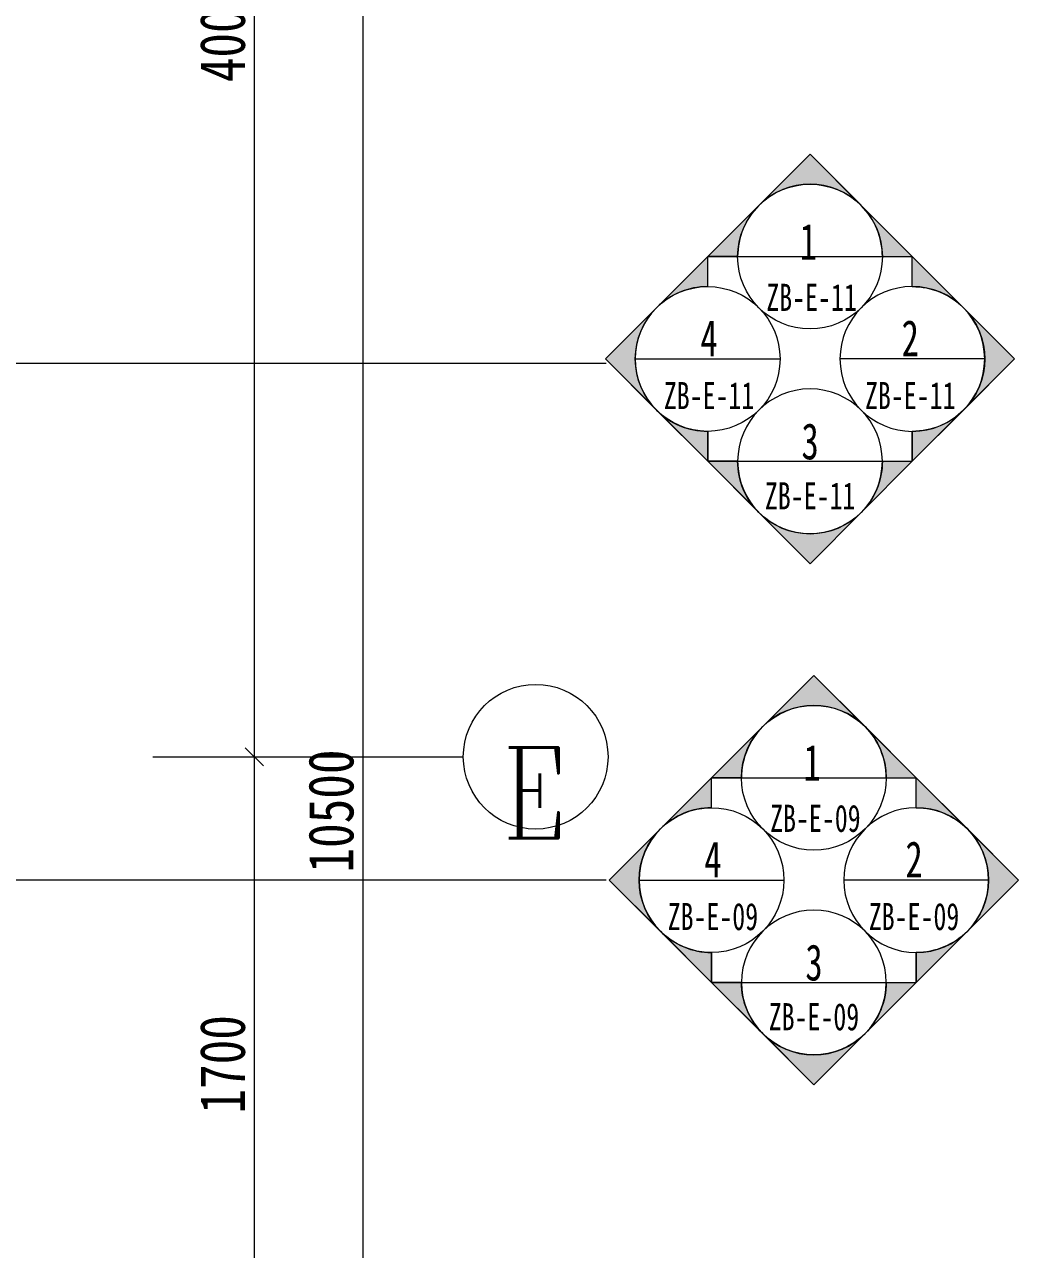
# Model space of a CAD drawing. Header units: millimetres. Extents: x 2160 to 29548, y 1196 to 18324.
# Drawn here: x 26801 to 29548, y 7638 to 11023 of the extents above; entities that cross this region are included whole.
import ezdxf

# ---------------------------------------------------------------- set-up
doc = ezdxf.new("R2010")
doc.units = ezdxf.units.MM
for name, color, linetype, lineweight, true_color in [('A-ANNO-DIMS-1', 7, 'Continuous', 13, 0x008000), ('G-ANNO-SYMB-1', 7, 'Continuous', 5, 0x008000), ('G-ANNO-SYMB-2', 7, 'Continuous', 5, 0xc0c0c0), ('G-ANNO-TEXT-1', 7, 'Continuous', 5, 0x008000), ('S-GRID-1', 7, 'Continuous', 13, 0xc0c0c0), ('S-GRID-IDEN', 7, 'Continuous', 5, 0xc0c0c0), ('S-GRID-IDEN-1', 7, 'Continuous', 5, 0x008000)]:
    doc.layers.add(name, color=color, linetype=linetype, lineweight=lineweight, true_color=true_color)
doc.styles.add('Complex', font='complex_.ttf', dxfattribs={"width": 0.8, "height": 250})
doc.styles.add('华文细黑', font='', dxfattribs={"width": 0.7, "height": 75})
doc.styles.add('华文细黑_1', font='', dxfattribs={"width": 0.7, "height": 100})
doc.styles.add('宋体', font='', dxfattribs={"width": 0.8, "height": 125})
doc.styles.get('华文细黑').set_extended_font_data('STXihei')
doc.styles.get('华文细黑_1').set_extended_font_data('STXihei')
doc.styles.get('宋体').set_extended_font_data('SimSun')
doc.dimstyles.new('轴网尺寸标注', dxfattribs={"dimscale": 304.8, "dimtxt": 157.261586, "dimasz": 0.164042, "dimexe": 0.164042, "dimexo": 0.0625, "dimgap": 0.082021, "dimtad": 1, "dimdec": 0, "dimzin": 0, "dimdsep": 46, "dimtxsty": '宋体', "dimblk1": 'OBLIQUE', "dimblk2": 'OBLIQUE', "dimsah": 1, "dimcen": 0.09, "dimdle": 0.164042, "dimazin": 0, "dimtfac": 1, "dimtdec": 4, "dimtix": 1, "dimtmove": 0, "dimatfit": 3, "dimfxl": 0.984252, "dimfxlon": 1, "dimtvp": 1, "dimtolj": 1, "dimtzin": 0, "dimlwd": 13, "dimlwe": 13, "dimarcsym": 2})

# ---------------------------------------------------------------- blocks, each defined once
blk = doc.blocks.new('轴网 - LH-A-单圈轴号-6094658-02平面布置及立面索引')
at = {"layer": 'S-GRID-IDEN'}
blk.add_circle((0, 0), 4, dxfattribs=at)
blk = doc.blocks.new('_Oblique')
at = {"color": 0, "linetype": 'ByBlock', "lineweight": -2}
blk.add_line((-0.5, -0.5), (0.5, 0.5), dxfattribs=at)
blk = doc.blocks.new('DIMBLOCK14-02平面布置及立面索引')
at = {"layer": 'A-ANNO-DIMS-1', "color": 0, "lineweight": 13, "transparency": 16777216}
for p, q in [((27436, 13050), (27436, 8950)), ((27155.1, 13000), (27486, 13000)), ((27155.1, 9000), (27486, 9000))]:
    blk.add_line(p, q, dxfattribs=at)
at = {"layer": 'Defpoints', "color": 0, "transparency": 16777216}
for p in [(27136, 13000), (27136, 9000), (27436, 9000)]:
    blk.add_point(p, dxfattribs=at)
at = {"layer": 'A-ANNO-DIMS-1', "color": 0, "lineweight": 13, "transparency": 16777216, "xscale": 50, "yscale": 50, "zscale": 50}
for p, rotation in [((27436, 13000), 90), ((27436, 9000), 270)]:
    blk.add_blockref('_Oblique', p, dxfattribs=dict(at, rotation=rotation))
at = {"layer": 'A-ANNO-DIMS-1', "color": 0, "transparency": 16777216, "insert": (27348.5, 11000), "char_height": 125, "attachment_point": 5, "rotation": 90, "style": '宋体'}
blk.add_mtext('\\A1;4000', dxfattribs=at)
blk = doc.blocks.new('DIMBLOCK15-02平面布置及立面索引')
at = {"layer": 'A-ANNO-DIMS-1', "color": 0, "lineweight": 13, "transparency": 16777216}
for p, q in [((27436, 9050), (27436, 7250)), ((27155.1, 9000), (27486, 9000)), ((27155.1, 7300), (27486, 7300))]:
    blk.add_line(p, q, dxfattribs=at)
at = {"layer": 'Defpoints', "color": 0, "transparency": 16777216}
for p in [(27136, 9000), (27136, 7300), (27436, 7300)]:
    blk.add_point(p, dxfattribs=at)
at = {"layer": 'A-ANNO-DIMS-1', "color": 0, "lineweight": 13, "transparency": 16777216, "xscale": 50, "yscale": 50, "zscale": 50}
for p, rotation in [((27436, 9000), 90), ((27436, 7300), 270)]:
    blk.add_blockref('_Oblique', p, dxfattribs=dict(at, rotation=rotation))
at = {"layer": 'A-ANNO-DIMS-1', "color": 0, "transparency": 16777216, "insert": (27348.5, 8150), "char_height": 125, "attachment_point": 5, "rotation": 90, "style": '宋体'}
blk.add_mtext('\\A1;1700', dxfattribs=at)
blk = doc.blocks.new('DIMBLOCK17-02平面布置及立面索引')
at = {"layer": 'A-ANNO-DIMS-1', "color": 0, "lineweight": 13, "transparency": 16777216}
for p, q in [((27736, 14150), (27736, 3550)), ((28017, 14100), (27686, 14100)), ((28017, 3600), (27686, 3600))]:
    blk.add_line(p, q, dxfattribs=at)
at = {"layer": 'Defpoints', "color": 0, "transparency": 16777216}
for p in [(28036, 14100), (27736, 3600), (28036, 3600)]:
    blk.add_point(p, dxfattribs=at)
at = {"layer": 'A-ANNO-DIMS-1', "color": 0, "lineweight": 13, "transparency": 16777216, "xscale": 50, "yscale": 50, "zscale": 50}
for p, rotation in [((27736, 14100), 90), ((27736, 3600), 270)]:
    blk.add_blockref('_Oblique', p, dxfattribs=dict(at, rotation=rotation))
at = {"layer": 'A-ANNO-DIMS-1', "color": 0, "transparency": 16777216, "insert": (27648.5, 8850), "char_height": 125, "attachment_point": 5, "rotation": 90, "style": '宋体'}
blk.add_mtext('\\A1;10500', dxfattribs=at)
blk = doc.blocks.new('立面 - 立面标记符号8mm 上-319156-02平面布置及立面索引')
at = {"layer": 'G-ANNO-SYMB-2'}
h = blk.add_hatch(color=256, dxfattribs=at)
edge = h.paths.add_edge_path(flags=0)
edge.add_line((-2.828, 8.485), (0, 11.314))
edge.add_line((0, 11.314), (2.828, 8.485))
edge.add_arc((0, 5.657), 4, 45, 135)
h = blk.add_hatch(color=256, dxfattribs=at)
edge = h.paths.add_edge_path(flags=0)
edge.add_line((5.657, 5.657), (4, 5.657))
edge.add_arc((0, 5.657), 4, 0, 45)
edge.add_line((2.828, 8.485), (5.657, 5.657))
edge = h.paths.add_edge_path(flags=0)
edge.add_line((-5.657, 5.657), (-2.828, 8.485))
edge.add_arc((0, 5.657), 4, 135, 180)
edge.add_line((-4, 5.657), (-5.657, 5.657))
at = {"layer": 'G-ANNO-SYMB-1'}
for p, q in [((0, 11.314), (-5.657, 5.657)), ((0, 11.314), (-2.828, 8.485)), ((0, 11.314), (5.657, 5.657)), ((2.828, 8.485), (0, 11.314)), ((-2.828, 8.485), (-5.657, 5.657)), ((5.657, 5.657), (2.828, 8.485)), ((-4, 5.657), (-5.657, 5.657)), ((-5.657, 5.657), (-4, 5.657)), ((-4, 5.657), (4, 5.657)), ((4, 5.657), (5.657, 5.657)), ((4, 5.657), (5.657, 5.657))]:
    blk.add_line(p, q, dxfattribs=at)
blk.add_circle((0, 5.657), 4, dxfattribs=at)
for start, end in [(45, 135), (135, 180), (0, 45)]:
    blk.add_arc((0, 5.657), 4, start, end, dxfattribs=at)
blk = doc.blocks.new('立面 - 立面标记符号 右 -319154-02平面布置及立面索引')
at = {"layer": 'G-ANNO-SYMB-2'}
h = blk.add_hatch(color=256, dxfattribs=at)
edge = h.paths.add_edge_path(flags=0)
edge.add_line((-2.828, 8.485), (0, 11.314))
edge.add_line((0, 11.314), (2.828, 8.485))
edge.add_arc((0, 5.657), 4, 45, 135)
h = blk.add_hatch(color=256, dxfattribs=at)
edge = h.paths.add_edge_path(flags=0)
edge.add_line((5.657, 5.657), (4, 5.657))
edge.add_arc((0, 5.657), 4, 0, 45)
edge.add_line((2.828, 8.485), (5.657, 5.657))
edge = h.paths.add_edge_path(flags=0)
edge.add_line((-5.657, 5.657), (-2.828, 8.485))
edge.add_arc((0, 5.657), 4, 135, 180)
edge.add_line((-4, 5.657), (-5.657, 5.657))
at = {"layer": 'G-ANNO-SYMB-1'}
for p, q in [((0, 11.314), (-5.657, 5.657)), ((0, 11.314), (-2.828, 8.485)), ((0, 11.314), (5.657, 5.657)), ((2.828, 8.485), (0, 11.314)), ((0, 9.657), (0, 1.657)), ((-2.828, 8.485), (-5.657, 5.657)), ((5.657, 5.657), (2.828, 8.485)), ((-4, 5.657), (-5.657, 5.657)), ((-5.657, 5.657), (-4, 5.657)), ((4, 5.657), (5.657, 5.657)), ((4, 5.657), (5.657, 5.657))]:
    blk.add_line(p, q, dxfattribs=at)
blk.add_circle((0, 5.657), 4, dxfattribs=at)
for start, end in [(45, 135), (135, 180), (0, 45)]:
    blk.add_arc((0, 5.657), 4, start, end, dxfattribs=at)
blk = doc.blocks.new('立面 - 立面标记符号-319155-02平面布置及立面索引')
at = {"layer": 'G-ANNO-SYMB-2'}
h = blk.add_hatch(color=256, dxfattribs=at)
edge = h.paths.add_edge_path(flags=0)
edge.add_line((-2.828, 8.485), (0, 11.314))
edge.add_line((0, 11.314), (2.828, 8.485))
edge.add_arc((0, 5.657), 4, 45, 135)
h = blk.add_hatch(color=256, dxfattribs=at)
edge = h.paths.add_edge_path(flags=0)
edge.add_line((5.657, 5.657), (4, 5.657))
edge.add_arc((0, 5.657), 4, 0, 45)
edge.add_line((2.828, 8.485), (5.657, 5.657))
edge = h.paths.add_edge_path(flags=0)
edge.add_line((-5.657, 5.657), (-2.828, 8.485))
edge.add_arc((0, 5.657), 4, 135, 180)
edge.add_line((-4, 5.657), (-5.657, 5.657))
at = {"layer": 'G-ANNO-SYMB-1'}
for p, q in [((0, 11.314), (-5.657, 5.657)), ((0, 11.314), (-2.828, 8.485)), ((0, 11.314), (5.657, 5.657)), ((2.828, 8.485), (0, 11.314)), ((-2.828, 8.485), (-5.657, 5.657)), ((5.657, 5.657), (2.828, 8.485)), ((-4, 5.657), (-5.657, 5.657)), ((-5.657, 5.657), (-4, 5.657)), ((-4, 5.657), (4, 5.657)), ((4, 5.657), (5.657, 5.657)), ((4, 5.657), (5.657, 5.657))]:
    blk.add_line(p, q, dxfattribs=at)
blk.add_circle((0, 5.657), 4, dxfattribs=at)
for start, end in [(45, 135), (135, 180), (0, 45)]:
    blk.add_arc((0, 5.657), 4, start, end, dxfattribs=at)

msp = doc.modelspace()

# ---------------------------------------------------------------- linework, layer by layer
at = {"layer": 'G-ANNO-TEXT-1'}
for p, q in [((21179.5, 10087.9), (28408.3, 10087.9)), ((24633.6, 8659.9), (28408.3, 8659.9))]:
    msp.add_line(p, q, dxfattribs=at)
at = {"layer": 'S-GRID-1'}
msp.add_line((27263.7, 9000), (28013.7, 9000), dxfattribs=at)

# ---------------------------------------------------------------- block references
at = {"layer": 'G-ANNO-SYMB-1', "xscale": 49.99999999999998, "yscale": 49.99999999999998, "zscale": 49.99999999999998}
for p in [(28972, 10099.2), (28982.7, 8659.1)]:
    msp.add_blockref('立面 - 立面标记符号8mm 上-319156-02平面布置及立面索引', p, dxfattribs=at)
for p, rotation in [((28972, 10099.2), 89.99999999999997), ((28982.7, 8659.1), 89.99999999999993)]:
    msp.add_blockref('立面 - 立面标记符号 右 -319154-02平面布置及立面索引', p, dxfattribs=dict(at, rotation=rotation))
at = {"layer": 'G-ANNO-SYMB-1', "extrusion": (0, 0, -1), "xscale": 49.99999999999998, "yscale": 49.99999999999998, "zscale": 49.99999999999998}
for name, p, rotation in [('立面 - 立面标记符号 右 -319154-02平面布置及立面索引', (-28972, 10099.2), 89.99999999999987), ('立面 - 立面标记符号-319155-02平面布置及立面索引', (-28972, 10099.2), 180), ('立面 - 立面标记符号 右 -319154-02平面布置及立面索引', (-28982.7, 8659.1), 89.9999999999999), ('立面 - 立面标记符号-319155-02平面布置及立面索引', (-28982.7, 8659.1), 180)]:
    msp.add_blockref(name, p, dxfattribs=dict(at, rotation=rotation))
at = {"layer": 'S-GRID-IDEN', "xscale": 49.99999999999998, "yscale": 49.99999999999998, "zscale": 49.99999999999998, "rotation": 269.9999999999994}
msp.add_blockref('轴网 - LH-A-单圈轴号-6094658-02平面布置及立面索引', (28213.7, 9000), dxfattribs=at)

# ---------------------------------------------------------------- texts
at = {"layer": 'G-ANNO-SYMB-2', "attachment_point": 5, "line_spacing_factor": 0.901651}
for s, insert, char_height, width, style in [('\\pt437.5,875,1312.5,1750,2187.5,2625,3062.5,3500,3937.5,4375,4812.5,5250,5687.5,6125,6562.5,7000,7437.5,7875,8312.5,8750,9187.5,9625,10062.5,10500,10937.5,11375,11812.5,12250,12687.5,13125,13562.5,14000;1', (28967.3, 10423.5), 100, 57.75, '华文细黑_1'), ('\\pt437.49975,875.00025,1312.5,1749.99975,2187.50025,2625,3062.49975,3500.00025,3937.5,4374.99975,4812.50025,5250,5687.49975,6125.00025,6562.5,6999.99975,7437.50025,7875,8312.49975,8750.00025,9187.5,9624.99975,10062.50025,10500,10937.49975,11375.00025,11812.5,12249.99975,12687.50025,13125,13562.49975,14000.00025;ZB-E-11', (28976.2, 10269.4), 75, 252.35, '华文细黑'), ('\\pt437.5,875,1312.5,1750,2187.5,2625,3062.5,3500,3937.5,4375,4812.5,5250,5687.5,6125,6562.5,7000,7437.5,7875,8312.5,8750,9187.5,9625,10062.5,10500,10937.5,11375,11812.5,12250,12687.5,13125,13562.5,14000;4', (28693, 10156.6), 100, 57.75, '华文细黑_1'), ('\\pt437.5,875,1312.5,1750,2187.5,2625,3062.5,3500,3937.5,4375,4812.5,5250,5687.5,6125,6562.5,7000,7437.5,7875,8312.5,8750,9187.5,9625,10062.5,10500,10937.5,11375,11812.5,12250,12687.5,13125,13562.5,14000;2', (29249, 10156.6), 100, 57.75, '华文细黑_1'), ('\\pt437.49975,875.00025,1312.5,1749.99975,2187.50025,2625,3062.49975,3500.00025,3937.5,4374.99975,4812.50025,5250,5687.49975,6125.00025,6562.5,6999.99975,7437.50025,7875,8312.49975,8750.00025,9187.5,9624.99975,10062.50025,10500,10937.49975,11375.00025,11812.5,12249.99975,12687.50025,13125,13562.49975,14000.00025;ZB-E-11', (28693, 9998), 75, 252.35, '华文细黑'), ('\\pt437.49975,875.00025,1312.5,1749.99975,2187.50025,2625,3062.49975,3500.00025,3937.5,4374.99975,4812.50025,5250,5687.49975,6125.00025,6562.5,6999.99975,7437.50025,7875,8312.49975,8750.00025,9187.5,9624.99975,10062.50025,10500,10937.49975,11375.00025,11812.5,12249.99975,12687.50025,13125,13562.49975,14000.00025;ZB-E-11', (29249, 9998), 75, 252.35, '华文细黑'), ('\\pt437.5,875,1312.5,1750,2187.5,2625,3062.5,3500,3937.5,4375,4812.5,5250,5687.5,6125,6562.5,7000,7437.5,7875,8312.5,8750,9187.5,9625,10062.5,10500,10937.5,11375,11812.5,12250,12687.5,13125,13562.5,14000;3', (28972.3, 9870.9), 100, 57.75, '华文细黑_1'), ('\\pt437.49975,875.00025,1312.5,1749.99975,2187.50025,2625,3062.49975,3500.00025,3937.5,4374.99975,4812.50025,5250,5687.49975,6125.00025,6562.5,6999.99975,7437.50025,7875,8312.49975,8750.00025,9187.5,9624.99975,10062.50025,10500,10937.49975,11375.00025,11812.5,12249.99975,12687.50025,13125,13562.49975,14000.00025;ZB-E-11', (28972.3, 9721), 75, 252.35, '华文细黑'), ('\\pt437.5,875,1312.5,1750,2187.5,2625,3062.5,3500,3937.5,4375,4812.5,5250,5687.5,6125,6562.5,7000,7437.5,7875,8312.5,8750,9187.5,9625,10062.5,10500,10937.5,11375,11812.5,12250,12687.5,13125,13562.5,14000;1', (28978, 8983.5), 100, 57.75, '华文细黑_1'), ('\\pt437.49975,875.00025,1312.5,1749.99975,2187.50025,2625,3062.49975,3500.00025,3937.5,4374.99975,4812.50025,5250,5687.49975,6125.00025,6562.5,6999.99975,7437.50025,7875,8312.49975,8750.00025,9187.5,9624.99975,10062.50025,10500,10937.49975,11375.00025,11812.5,12249.99975,12687.50025,13125,13562.49975,14000.00025;ZB-E-09', (28986.9, 8829.3), 75, 252.35, '华文细黑'), ('\\pt437.5,875,1312.5,1750,2187.5,2625,3062.5,3500,3937.5,4375,4812.5,5250,5687.5,6125,6562.5,7000,7437.5,7875,8312.5,8750,9187.5,9625,10062.5,10500,10937.5,11375,11812.5,12250,12687.5,13125,13562.5,14000;4', (28703.6, 8716.5), 100, 57.75, '华文细黑_1'), ('\\pt437.5,875,1312.5,1750,2187.5,2625,3062.5,3500,3937.5,4375,4812.5,5250,5687.5,6125,6562.5,7000,7437.5,7875,8312.5,8750,9187.5,9625,10062.5,10500,10937.5,11375,11812.5,12250,12687.5,13125,13562.5,14000;2', (29259.6, 8716.5), 100, 57.75, '华文细黑_1'), ('\\pt437.49975,875.00025,1312.5,1749.99975,2187.50025,2625,3062.49975,3500.00025,3937.5,4374.99975,4812.50025,5250,5687.49975,6125.00025,6562.5,6999.99975,7437.50025,7875,8312.49975,8750.00025,9187.5,9624.99975,10062.50025,10500,10937.49975,11375.00025,11812.5,12249.99975,12687.50025,13125,13562.49975,14000.00025;ZB-E-09', (28703.6, 8557.9), 75, 252.35, '华文细黑'), ('\\pt437.49975,875.00025,1312.5,1749.99975,2187.50025,2625,3062.49975,3500.00025,3937.5,4374.99975,4812.50025,5250,5687.49975,6125.00025,6562.5,6999.99975,7437.50025,7875,8312.49975,8750.00025,9187.5,9624.99975,10062.50025,10500,10937.49975,11375.00025,11812.5,12249.99975,12687.50025,13125,13562.49975,14000.00025;ZB-E-09', (29259.6, 8557.9), 75, 252.35, '华文细黑'), ('\\pt437.5,875,1312.5,1750,2187.5,2625,3062.5,3500,3937.5,4375,4812.5,5250,5687.5,6125,6562.5,7000,7437.5,7875,8312.5,8750,9187.5,9625,10062.5,10500,10937.5,11375,11812.5,12250,12687.5,13125,13562.5,14000;3', (28983, 8430.8), 100, 57.75, '华文细黑_1'), ('\\pt437.49975,875.00025,1312.5,1749.99975,2187.50025,2625,3062.49975,3500.00025,3937.5,4374.99975,4812.50025,5250,5687.49975,6125.00025,6562.5,6999.99975,7437.50025,7875,8312.49975,8750.00025,9187.5,9624.99975,10062.50025,10500,10937.49975,11375.00025,11812.5,12249.99975,12687.50025,13125,13562.49975,14000.00025;ZB-E-09', (28983, 8281), 75, 252.35, '华文细黑')]:
    msp.add_mtext(s, dxfattribs=dict(at, insert=insert, char_height=char_height, width=width, style=style))
at = {"layer": 'S-GRID-IDEN-1', "insert": (28212.5, 8900.4), "char_height": 250, "width": 203.6, "attachment_point": 5, "line_spacing_factor": 1.133249, "style": 'Complex'}
msp.add_mtext('\\pt480,960,1440,1920,2400,2880,3360,3840,4320,4800,5280,5760,6240,6720,7200,7680,8160,8640,9120,9600,10080,10560,11040,11520,12000,12480,12960,13440,13920,14400,14880,15360;E', dxfattribs=at)

# ---------------------------------------------------------------- dimensions: what is measured, and where the dimension line sits
at = {"layer": 'A-ANNO-DIMS-1'}
for base, p1, p2, override, picture, middle in [((27736, 3600), (28036, 14100), (28036, 3600), {"dimpost": '<>', "dimfxl": 10500}, 'DIMBLOCK17-02平面布置及立面索引', (27648.5, 8850)), ((27436, 9000), (27136, 13000), (27136, 9000), {"dimpost": '<>', "dimfxl": 4000.000129}, 'DIMBLOCK14-02平面布置及立面索引', (27348.5, 11000)), ((27436, 7300), (27136, 9000), (27136, 7300), {"dimpost": '<>', "dimfxl": 1699.999872}, 'DIMBLOCK15-02平面布置及立面索引', (27348.5, 8150))]:
    dim = msp.add_linear_dim(base=base, p1=p1, p2=p2, angle=90, dimstyle='轴网尺寸标注', override=override, dxfattribs=at)
    dim.commit()
    dim.dimension.update_dxf_attribs({"geometry": picture, "text_midpoint": middle})

doc.saveas('drawing.dxf')
